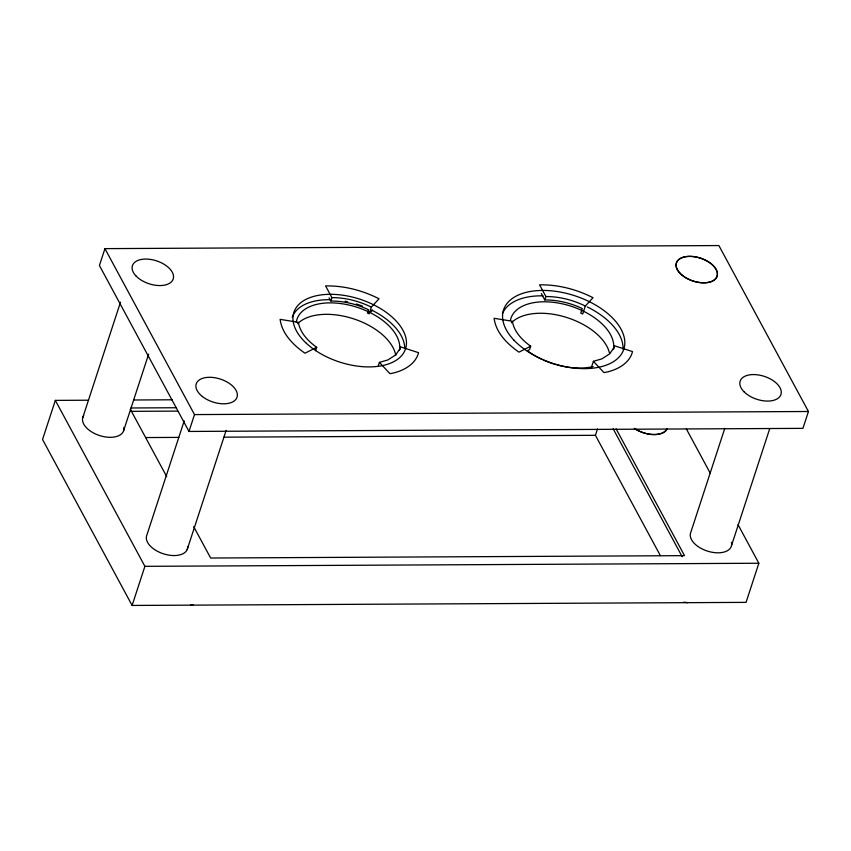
<?xml version="1.0" encoding="UTF-8"?>
<svg xmlns="http://www.w3.org/2000/svg" width="851" height="851" viewBox="0 0 851 851"><rect width="100%" height="100%" fill="white"/><g stroke="black" fill="none" stroke-linecap="round" stroke-linejoin="round"><path stroke-width="1.28" d="M379.408 362.388L389.96 373.674C401.789 371.759 415.416 365.122 418.543 352.665L400.502 346.878L400.3 348.272L395.683 354.931L387.928 359.92L379.408 362.388L378.184 366.143M593.402 361.313L603.955 372.6C615.773 370.685 629.41 364.047 632.538 351.591L614.496 345.804L614.284 347.197L609.667 353.856L601.912 358.856L593.402 361.313L591.349 367.589M88.557 400.215L55.336 400.385L42.55 439.499L132.118 605.444L746.061 602.37L758.847 563.245L738.04 524.684M104.939 248.63L99.418 265.491L188.986 431.446L802.94 428.361L808.45 411.501L718.882 245.556L104.939 248.63L194.496 414.586L188.986 431.446M82.802 417.522L120.512 302.148M123.65 430.606L148.659 354.101M184.188 420.905L146.883 535.024A21.445 12.052 18.1 0 0 164.871 554.235A21.445 12.052 18.1 0 0 187.763 546.448M132.118 605.444L144.893 566.33L55.336 400.385M187.188 549.565L226.132 430.425M330.805 301.009L331.901 297.637L325.582 285.925C344.038 285.574 362.622 290.404 379.014 298.775L371.334 307.115L369.153 313.796L367.451 313.062L368.536 309.753C356.824 304.115 343.804 300.977 330.805 301.009L329.082 297.807M315.583 350.676L316.689 347.304C308.232 341.23 300.158 332.954 298.35 322.306L280.117 319.359C281.936 333.815 293.467 345.24 304.966 353.229L316.689 347.304M399.396 350.25L400.502 346.878M544.789 299.935L545.895 296.563L539.577 284.851C558.033 284.5 576.606 289.329 593.009 297.701L585.318 306.041L582.722 313.987L580.765 313.136L582.265 308.562C570.627 302.977 557.692 299.914 544.789 299.935L541.342 293.542M530.673 346.229L518.95 352.154C507.451 344.166 495.931 332.741 494.101 318.285L512.334 321.231C514.142 331.879 522.227 340.155 530.673 346.229L529.577 349.601L527.226 350.782M613.39 349.176L614.496 345.804M660.355 555.607L595.423 435.308L597.487 429M724.807 428.298L690.374 533.651A21.445 12.052 18.1 0 0 711.223 552.097A21.445 12.052 18.1 0 0 731.466 542.215M731.541 545.48L769.666 428.851M370.855 311.945L372.568 310.094M190.475 605.157L193.071 604.572M331.901 297.637C345.549 297.552 359.101 301.148 371.334 307.115M545.895 296.563C559.533 296.478 573.085 300.073 585.318 306.041M133.745 399.991L172.274 399.789M130.99 407.98L176.125 407.746M131.214 411.341L177.668 411.107M194.496 414.586L808.45 411.501M145.606 437.563L178.774 437.393M223.887 437.169L595.423 435.308M144.893 566.33L758.847 563.245M683.768 602.146L687.704 602.657M686.321 428.851L710.287 473.262M616.103 428.861L684.523 555.65L210.644 558.022L193.688 526.62M613.114 428.744L682.172 556.692M130.288 409.15L166.7 476.603M667.067 428.808A21.318 11.988 18.1 0 1 635.016 428.734M123.874 427.404A21.445 12.052 18.1 0 1 100.588 435.861A21.445 12.052 18.1 0 1 83.728 415.618M593.19 366.558A53.613 30.136 18.1 0 1 557.511 365.047M556.299 364.707A53.613 30.136 18.1 0 1 543.151 359.93M542.023 359.42A53.613 30.136 18.1 0 1 527.099 350.484M510.409 320.401A53.613 30.136 18.1 0 1 567.553 305.147A53.613 30.136 18.1 0 1 613.433 349.453M511.408 322.848A53.613 30.136 18.1 0 1 565.713 317.168A53.613 30.136 18.1 0 1 609.39 352.718M502.398 313.636A63.272 35.561 18.1 0 1 543.012 295.84M587.275 306.924A63.272 35.561 18.1 0 1 623.028 349.421M297.659 323.667A53.613 30.136 18.1 0 1 353.229 318.71A53.613 30.136 18.1 0 1 395.715 355.335M296.286 322.274A53.613 30.136 18.1 0 1 352.176 305.839A53.613 30.136 18.1 0 1 399.576 349.729M292.233 317.359A58.74 33.019 18.1 0 1 331.23 299.733M345.166 301.275A58.74 33.019 18.1 0 1 347.655 301.775M356.261 304.009A58.74 33.019 18.1 0 1 362.356 306.073M371.642 310.083A58.74 33.019 18.1 0 1 404.704 348.538M667.078 429.074A21.445 12.052 18.1 0 1 634.25 428.308M744.274 392.024A21.445 12.052 18.1 0 0 779.803 396.609A21.445 12.052 18.1 0 0 757.581 374.834A21.445 12.052 18.1 0 0 744.274 392.024M679.906 273.086A21.318 11.988 18.1 0 0 715.457 278.841A21.318 11.988 18.1 0 0 694.884 256.832A21.318 11.988 18.1 0 0 679.906 273.086M202.368 396.513A21.445 12.052 18.1 0 0 236.791 397.821A21.445 12.052 18.1 0 0 210.75 377.312A21.445 12.052 18.1 0 0 202.368 396.513M135.883 275.841A21.445 12.052 18.1 0 0 171.636 281.617A21.445 12.052 18.1 0 0 150.957 259.491A21.445 12.052 18.1 0 0 135.883 275.841M513.908 340.134A63.272 35.561 18.1 0 0 619.326 356.824A63.272 35.561 18.1 0 0 557.82 291.638A63.272 35.561 18.1 0 0 513.908 340.134M681.842 275.033A21.445 12.052 18.1 0 0 716.67 277.33A21.445 12.052 18.1 0 0 691.725 256.396A21.445 12.052 18.1 0 0 681.842 275.033M306.403 343.336A58.74 33.019 18.1 0 0 403.151 353.686A58.74 33.019 18.1 0 0 339.549 294.797A58.74 33.019 18.1 0 0 306.403 343.336"/></g></svg>
